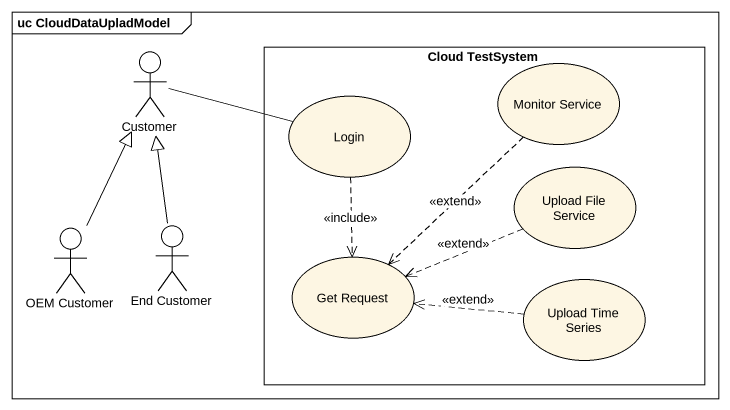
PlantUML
@startuml
mainframe uc CloudDataUpladModel
actor Customer
rectangle "Cloud TestSystem" as Cloud_TestSystem {
  usecase "Monitor Service" as Monitor_Service
  usecase Login
  usecase "Upload File Service" as Upload_File_Service
  usecase "Get Request" as Get_Request
  usecase "Upload Time Series" as Upload_Time_Series
}
actor "OEM Customer" as OEM_Customer
actor "End Customer" as End_Customer
Customer -right- Login
Monitor_Service ..> Get_Request : <<extend>>
Login ..> Get_Request : <<include>>
Upload_File_Service .left.> Get_Request : <<extend>>
OEM_Customer -up-|> Customer
End_Customer -up-|> Customer
Upload_Time_Series .left.> Get_Request : <<extend>>
@enduml
